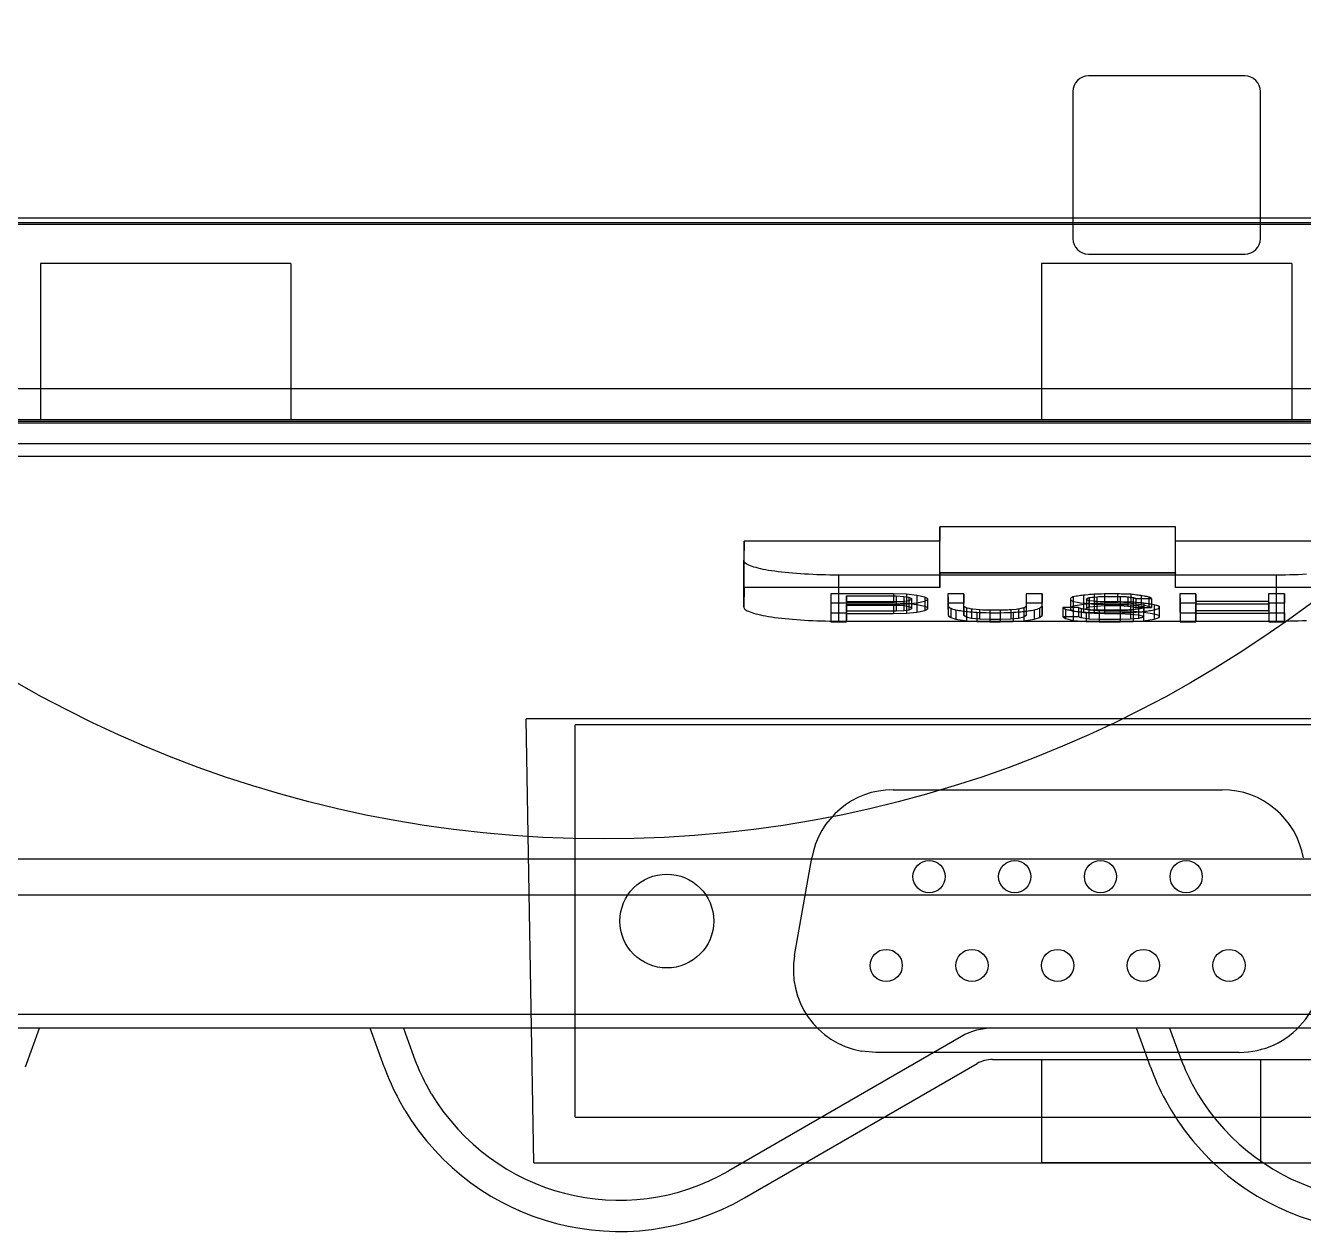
# Model space of a CAD drawing. Extents: x 0 to 290, y 0 to 323.
# Drawn here: x 204.52 to 245.37, y 55.25 to 93.81 of the extents above; entities that cross this region are included whole.
import ezdxf

# ---------------------------------------------------------------- set-up
doc = ezdxf.new("R2010")
doc.units = 0
doc.layers.add('-15N-THT. THIẾT BỊ ĐÓNG MỞ', color=40, linetype='CONTINUOUS')

# ---------------------------------------------------------------- blocks, each defined once
blk = doc.blocks.new('06 - N - SC VSD CHIẾU TRÊN ATV630D55~D90N4')
at = {"layer": '-15N-THT. THIẾT BỊ ĐÓNG MỞ'}
for p, q in [((98.5, 92.2), (93.5, 92.2)), ((93.5, 92.2), (93.5, 92.2)), ((98.5, 92.2), (98.5, 92.2)), ((93, 91.7), (93, 87)), ((93, 91.7), (93, 91.7)), ((99, 87), (99, 91.7)), ((99, 91.7), (99, 91.7)), ((129.5, 87.65), (9.5, 87.65)), ((128.5, 87.504), (20.5, 87.504)), ((102.5, 87.45), (32.5, 87.45)), ((93, 87), (93, 87)), ((99, 87), (99, 87)), ((93.5, 86.5), (98.5, 86.5)), ((93.5, 86.5), (93.5, 86.5)), ((98.5, 86.5), (98.5, 86.5)), ((60, 86.2), (60, 81.2)), ((68, 86.2), (60, 86.2)), ((68, 86.2), (68, 81.2)), ((92, 86.2), (92, 81.2)), ((100, 86.2), (92, 86.2)), ((100, 86.2), (100, 81.2)), ((-131, 82.2), (131, 82.2)), ((131, 81.2), (-131, 81.2)), ((110.5, 81.1), (-111.5, 81.1)), ((131, 81.15), (9.5, 81.15)), ((18.5, 80.45), (116.5, 80.45)), ((128.5, 80.03), (20.5, 80.03)), ((88.749, 77.779), (88.745, 77.321)), ((88.749, 76.31), (88.749, 77.779)), ((96.281, 77.779), (88.749, 77.779)), ((96.281, 76.31), (96.281, 77.779)), ((96.285, 77.321), (96.281, 77.779)), ((82.494, 77.321), (82.479, 76.711)), ((88.745, 77.321), (82.494, 77.321)), ((82.494, 75.837), (82.494, 77.321)), ((88.745, 75.837), (88.745, 77.321)), ((96.285, 75.837), (96.285, 77.321)), ((102.536, 77.321), (96.285, 77.321)), ((82.479, 75.227), (82.479, 76.711)), ((82.479, 76.711), (82.479, 76.711)), ((82.479, 76.711), (82.479, 75.226)), ((82.479, 76.71), (82.482, 76.688)), ((82.482, 76.688), (82.492, 76.667)), ((82.492, 76.667), (82.507, 76.646)), ((82.507, 76.646), (82.53, 76.625)), ((82.53, 76.625), (82.559, 76.604)), ((82.559, 76.604), (82.594, 76.584)), ((82.594, 76.584), (82.636, 76.564)), ((82.636, 76.564), (82.684, 76.544)), ((82.684, 76.544), (82.738, 76.524)), ((82.738, 76.524), (82.797, 76.505)), ((82.797, 76.505), (82.863, 76.486)), ((82.863, 76.486), (82.934, 76.467)), ((82.934, 76.467), (83.011, 76.449)), ((83.011, 76.449), (83.093, 76.432)), ((83.093, 76.432), (83.18, 76.415)), ((83.18, 76.415), (83.273, 76.399)), ((83.273, 76.399), (83.37, 76.384)), ((83.37, 76.384), (83.471, 76.369)), ((83.471, 76.369), (83.577, 76.355)), ((83.577, 76.355), (83.687, 76.342)), ((83.687, 76.342), (83.801, 76.33)), ((83.801, 76.33), (83.918, 76.318)), ((83.918, 76.318), (84.04, 76.307)), ((84.04, 76.307), (84.164, 76.298)), ((84.164, 76.298), (84.291, 76.288)), ((84.291, 76.288), (84.421, 76.28)), ((84.421, 76.28), (84.552, 76.273)), ((84.552, 76.273), (84.685, 76.267)), ((84.685, 76.267), (84.82, 76.261)), ((84.82, 76.261), (84.957, 76.257)), ((84.957, 76.257), (85.094, 76.254)), ((85.094, 76.254), (85.233, 76.251)), ((85.233, 76.251), (85.374, 76.25)), ((85.374, 76.25), (85.515, 76.249)), ((85.515, 74.766), (85.515, 76.249)), ((85.515, 76.249), (99.515, 76.249)), ((88.749, 76.295), (88.745, 75.837)), ((96.281, 76.31), (88.749, 76.31)), ((88.749, 76.31), (88.749, 76.295)), ((96.281, 76.295), (88.749, 76.295)), ((96.281, 76.31), (96.281, 76.295)), ((96.285, 75.837), (96.281, 76.295)), ((99.515, 76.249), (99.656, 76.25)), ((99.515, 74.766), (99.515, 76.249)), ((99.656, 76.25), (99.797, 76.251)), ((99.797, 76.251), (99.936, 76.254)), ((99.936, 76.254), (100.073, 76.257)), ((100.073, 76.257), (100.21, 76.261)), ((100.21, 76.261), (100.344, 76.267)), ((100.344, 76.267), (100.477, 76.273)), ((82.494, 75.837), (82.479, 75.228)), ((88.745, 75.837), (82.494, 75.837)), ((85.26, 75.635), (85.264, 75.035)), ((87.266, 75.635), (85.26, 75.635)), ((85.26, 75.635), (85.26, 75.339)), ((87.684, 75.623), (87.266, 75.635)), ((87.266, 75.635), (87.266, 75.339)), ((88.018, 75.584), (87.684, 75.623)), ((87.684, 75.623), (87.684, 75.326)), ((89.01, 75.635), (89.01, 75.339)), ((89.01, 75.635), (89.01, 75.579)), ((89.52, 75.635), (89.01, 75.635)), ((89.52, 75.635), (89.52, 75.339)), ((89.52, 75.579), (89.52, 75.635)), ((91.51, 75.635), (91.51, 75.339)), ((91.51, 75.635), (91.51, 75.579)), ((92.02, 75.635), (91.51, 75.635)), ((92.02, 75.635), (92.02, 75.339)), ((92.02, 75.579), (92.02, 75.635)), ((93.298, 75.59), (93.25, 75.582)), ((93.345, 75.597), (93.298, 75.59)), ((93.393, 75.601), (93.345, 75.597)), ((93.345, 75.597), (93.345, 75.3)), ((93.489, 75.608), (93.393, 75.601)), ((93.537, 75.612), (93.489, 75.608)), ((93.584, 75.615), (93.537, 75.612)), ((93.632, 75.619), (93.584, 75.615)), ((93.68, 75.623), (93.632, 75.619)), ((93.871, 75.63), (93.68, 75.623)), ((93.68, 75.623), (93.68, 75.326)), ((93.919, 75.632), (93.871, 75.63)), ((94.014, 75.635), (93.919, 75.632)), ((94.432, 75.635), (94.014, 75.635)), ((94.014, 75.635), (94.014, 75.339)), ((94.492, 75.634), (94.432, 75.635)), ((94.432, 75.635), (94.432, 75.339)), ((94.552, 75.632), (94.492, 75.634)), ((94.611, 75.63), (94.552, 75.632)), ((94.671, 75.628), (94.611, 75.63)), ((94.731, 75.626), (94.671, 75.628)), ((94.791, 75.624), (94.731, 75.626)), ((94.851, 75.623), (94.791, 75.624)), ((94.898, 75.617), (94.851, 75.623)), ((94.851, 75.623), (94.851, 75.326)), ((94.946, 75.612), (94.898, 75.617)), ((94.994, 75.606), (94.946, 75.612)), ((95.042, 75.601), (94.994, 75.606)), ((95.09, 75.595), (95.042, 75.601)), ((95.137, 75.59), (95.09, 75.595)), ((95.185, 75.584), (95.137, 75.59)), ((102.536, 75.837), (96.285, 75.837)), ((96.427, 75.635), (96.427, 75.339)), ((96.427, 75.635), (96.427, 75.55)), ((96.937, 75.635), (96.427, 75.635)), ((96.937, 75.635), (96.937, 75.339)), ((96.937, 75.601), (96.937, 75.635)), ((96.937, 75.566), (96.937, 75.601)), ((99.26, 75.635), (99.26, 75.339)), ((99.26, 75.635), (99.26, 75.601)), ((99.77, 75.635), (99.26, 75.635)), ((99.26, 75.601), (99.26, 75.566)), ((99.769, 75.55), (99.77, 75.635)), ((99.77, 75.635), (99.77, 75.339)), ((82.479, 75.227), (82.479, 75.227)), ((82.479, 75.226), (82.482, 75.205)), ((82.482, 75.205), (82.492, 75.184)), ((82.492, 75.184), (82.507, 75.163)), ((85.26, 75.339), (85.264, 74.738)), ((87.266, 75.339), (85.26, 75.339)), ((85.766, 75.035), (85.767, 75.302)), ((85.767, 75.302), (87.265, 75.302)), ((85.767, 75.302), (85.767, 75.006)), ((85.769, 75.38), (85.77, 75.57)), ((85.769, 75.38), (85.769, 75.083)), ((87.348, 75.38), (85.769, 75.38)), ((85.769, 75.083), (85.77, 75.273)), ((85.77, 75.57), (85.77, 75.273)), ((85.77, 75.57), (87.348, 75.57)), ((85.77, 75.273), (87.348, 75.273)), ((87.265, 75.302), (87.683, 75.315)), ((87.265, 75.302), (87.265, 75.006)), ((87.684, 75.326), (87.266, 75.339)), ((87.348, 75.57), (87.348, 75.273)), ((87.348, 75.57), (87.596, 75.557)), ((87.597, 75.393), (87.348, 75.38)), ((87.348, 75.38), (87.348, 75.083)), ((87.348, 75.273), (87.596, 75.261)), ((87.596, 75.557), (87.596, 75.261)), ((87.596, 75.557), (87.761, 75.532)), ((87.596, 75.261), (87.761, 75.235)), ((87.762, 75.418), (87.597, 75.393)), ((87.597, 75.393), (87.597, 75.096)), ((87.683, 75.315), (88.017, 75.354)), ((87.683, 75.315), (87.683, 75.019)), ((88.018, 75.287), (87.684, 75.326)), ((87.761, 75.532), (87.761, 75.235)), ((87.761, 75.532), (87.844, 75.494)), ((87.761, 75.235), (87.844, 75.197)), ((87.845, 75.456), (87.762, 75.418)), ((87.762, 75.418), (87.762, 75.121)), ((87.844, 75.494), (87.844, 75.159)), ((88.017, 75.354), (88.268, 75.405)), ((88.017, 75.354), (88.017, 75.057)), ((88.269, 75.533), (88.018, 75.584)), ((88.018, 75.584), (88.018, 75.287)), ((88.269, 75.236), (88.018, 75.287)), ((88.268, 75.405), (88.352, 75.443)), ((88.268, 75.405), (88.268, 75.108)), ((88.352, 75.494), (88.269, 75.533)), ((88.269, 75.533), (88.269, 75.236)), ((88.352, 75.198), (88.269, 75.236)), ((88.352, 75.443), (88.352, 75.494)), ((88.352, 75.494), (88.352, 75.198)), ((88.352, 75.443), (88.352, 75.146)), ((88.352, 75.146), (88.352, 75.198)), ((89.01, 75.579), (89.011, 75.522)), ((89.01, 75.339), (89.013, 74.943)), ((89.52, 75.339), (89.01, 75.339)), ((89.011, 75.522), (89.011, 75.466)), ((89.011, 75.466), (89.011, 75.409)), ((89.011, 75.409), (89.012, 75.296)), ((89.012, 75.296), (89.013, 75.239)), ((89.013, 75.239), (89.025, 75.23)), ((89.013, 75.239), (89.013, 74.943)), ((89.025, 75.23), (89.037, 75.221)), ((89.037, 75.221), (89.049, 75.212)), ((89.049, 75.212), (89.073, 75.193)), ((89.073, 75.193), (89.085, 75.184)), ((89.085, 75.184), (89.097, 75.175)), ((89.517, 74.942), (89.52, 75.339)), ((89.517, 75.238), (89.518, 75.295)), ((89.529, 75.231), (89.517, 75.238)), ((89.517, 75.238), (89.517, 74.942)), ((89.518, 75.295), (89.519, 75.409)), ((89.519, 75.522), (89.52, 75.579)), ((89.519, 75.465), (89.519, 75.522)), ((89.519, 75.409), (89.519, 75.465)), ((89.541, 75.224), (89.529, 75.231)), ((89.553, 75.217), (89.541, 75.224)), ((89.564, 75.21), (89.553, 75.217)), ((89.576, 75.202), (89.564, 75.21)), ((89.588, 75.195), (89.576, 75.202)), ((89.6, 75.188), (89.588, 75.195)), ((89.623, 75.182), (89.6, 75.188)), ((89.6, 75.188), (89.6, 74.891)), ((89.695, 75.166), (89.623, 75.182)), ((91.407, 75.182), (91.383, 75.177)), ((91.43, 75.188), (91.407, 75.182)), ((91.442, 75.195), (91.43, 75.188)), ((91.43, 75.188), (91.43, 74.891)), ((91.454, 75.202), (91.442, 75.195)), ((91.466, 75.21), (91.454, 75.202)), ((91.477, 75.217), (91.466, 75.21)), ((91.489, 75.224), (91.477, 75.217)), ((91.513, 75.238), (91.489, 75.224)), ((91.51, 75.579), (91.511, 75.522)), ((91.51, 75.339), (91.513, 74.942)), ((92.02, 75.339), (91.51, 75.339)), ((91.511, 75.522), (91.511, 75.409)), ((91.511, 75.409), (91.512, 75.352)), ((91.512, 75.352), (91.513, 75.238)), ((91.513, 75.238), (91.513, 74.942)), ((91.933, 75.175), (91.945, 75.184)), ((91.945, 75.184), (91.957, 75.193)), ((91.957, 75.193), (91.969, 75.202)), ((91.969, 75.202), (91.981, 75.212)), ((91.981, 75.212), (91.993, 75.221)), ((91.993, 75.221), (92.005, 75.23)), ((92.005, 75.23), (92.017, 75.239)), ((92.017, 74.943), (92.02, 75.339)), ((92.017, 75.239), (92.018, 75.296)), ((92.017, 75.239), (92.017, 74.943)), ((92.018, 75.353), (92.019, 75.409)), ((92.018, 75.296), (92.018, 75.353)), ((92.019, 75.522), (92.02, 75.579)), ((92.019, 75.466), (92.019, 75.522)), ((92.019, 75.409), (92.019, 75.466)), ((92.679, 75.201), (92.691, 75.193)), ((92.895, 75.201), (92.679, 75.201)), ((92.679, 75.201), (92.679, 74.904)), ((92.691, 75.193), (92.703, 75.186)), ((92.703, 75.186), (92.716, 75.179)), ((92.716, 75.179), (92.728, 75.172)), ((92.967, 75.201), (92.895, 75.201)), ((92.94, 75.502), (92.928, 75.494)), ((92.928, 75.494), (92.928, 75.487)), ((92.928, 75.494), (92.928, 75.198)), ((92.928, 75.487), (92.928, 75.48)), ((92.928, 75.48), (92.928, 75.472)), ((92.928, 75.472), (92.928, 75.465)), ((92.928, 75.465), (92.928, 75.458)), ((92.928, 75.458), (92.928, 75.45)), ((92.928, 75.45), (92.928, 75.443)), ((92.928, 75.443), (92.94, 75.436)), ((92.928, 75.443), (92.928, 75.146)), ((93.011, 75.249), (92.928, 75.198)), ((92.928, 75.198), (92.928, 75.19)), ((92.928, 75.19), (92.928, 75.183)), ((92.928, 75.183), (92.928, 75.176)), ((92.999, 75.538), (92.94, 75.502)), ((92.94, 75.436), (92.952, 75.428)), ((92.952, 75.428), (92.964, 75.421)), ((92.964, 75.421), (92.976, 75.414)), ((93.183, 75.201), (92.967, 75.201)), ((92.976, 75.414), (92.988, 75.407)), ((92.988, 75.407), (93, 75.399)), ((93.011, 75.546), (92.999, 75.538)), ((93, 75.399), (93.012, 75.392)), ((93.059, 75.553), (93.011, 75.546)), ((93.011, 75.546), (93.011, 75.249)), ((93.345, 75.3), (93.011, 75.249)), ((93.012, 75.392), (93.155, 75.37)), ((93.012, 75.392), (93.012, 75.095)), ((93.106, 75.56), (93.059, 75.553)), ((93.154, 75.568), (93.106, 75.56)), ((93.202, 75.575), (93.154, 75.568)), ((93.155, 75.37), (93.203, 75.363)), ((93.195, 75.195), (93.183, 75.201)), ((93.183, 75.201), (93.183, 74.904)), ((93.23, 75.179), (93.195, 75.195)), ((93.25, 75.582), (93.202, 75.575)), ((93.203, 75.363), (93.251, 75.355)), ((93.242, 75.173), (93.23, 75.179)), ((93.251, 75.355), (93.347, 75.341)), ((93.68, 75.326), (93.345, 75.3)), ((93.347, 75.341), (93.394, 75.337)), ((93.347, 75.341), (93.347, 75.044)), ((93.394, 75.337), (93.49, 75.33)), ((93.435, 75.463), (93.436, 75.474)), ((93.435, 75.46), (93.435, 75.463)), ((93.435, 75.456), (93.435, 75.46)), ((93.447, 75.451), (93.435, 75.456)), ((93.435, 75.456), (93.435, 75.159)), ((93.435, 75.167), (93.436, 75.177)), ((93.436, 75.481), (93.507, 75.514)), ((93.436, 75.478), (93.436, 75.481)), ((93.436, 75.481), (93.436, 75.185)), ((93.436, 75.474), (93.436, 75.478)), ((93.436, 75.185), (93.519, 75.223)), ((93.436, 75.181), (93.436, 75.185)), ((93.436, 75.177), (93.436, 75.181)), ((93.459, 75.445), (93.447, 75.451)), ((93.483, 75.434), (93.459, 75.445)), ((93.494, 75.429), (93.483, 75.434)), ((93.49, 75.33), (93.538, 75.326)), ((93.506, 75.423), (93.494, 75.429)), ((93.518, 75.418), (93.506, 75.423)), ((93.507, 75.514), (93.519, 75.519)), ((93.695, 75.4), (93.518, 75.418)), ((93.518, 75.418), (93.518, 75.121)), ((93.519, 75.519), (93.554, 75.523)), ((93.519, 75.519), (93.519, 75.223)), ((93.519, 75.223), (93.767, 75.248)), ((93.538, 75.326), (93.585, 75.323)), ((93.554, 75.523), (93.625, 75.53)), ((93.585, 75.323), (93.633, 75.319)), ((93.625, 75.53), (93.661, 75.534)), ((93.633, 75.319), (93.681, 75.315)), ((93.661, 75.534), (93.696, 75.537)), ((94.014, 75.339), (93.68, 75.326)), ((93.681, 75.315), (93.728, 75.313)), ((93.681, 75.315), (93.681, 75.019)), ((93.731, 75.396), (93.695, 75.4)), ((93.696, 75.537), (93.767, 75.545)), ((93.728, 75.313), (93.776, 75.312)), ((93.766, 75.393), (93.731, 75.396)), ((93.873, 75.387), (93.766, 75.393)), ((93.766, 75.393), (93.766, 75.096)), ((93.767, 75.545), (93.838, 75.548)), ((93.767, 75.545), (93.767, 75.248)), ((93.767, 75.248), (94.016, 75.261)), ((93.776, 75.312), (93.824, 75.31)), ((93.824, 75.31), (93.872, 75.308)), ((93.838, 75.548), (93.874, 75.55)), ((93.872, 75.308), (93.919, 75.306)), ((93.909, 75.385), (93.873, 75.387)), ((93.874, 75.55), (93.909, 75.552)), ((93.909, 75.552), (94.016, 75.557)), ((94.016, 75.38), (93.909, 75.385)), ((93.919, 75.306), (93.967, 75.304)), ((93.967, 75.304), (94.015, 75.302)), ((94.432, 75.339), (94.014, 75.339)), ((94.015, 75.302), (94.086, 75.302)), ((94.015, 75.302), (94.015, 75.006)), ((94.016, 75.557), (94.514, 75.557)), ((94.016, 75.557), (94.016, 75.261)), ((94.087, 75.38), (94.016, 75.38)), ((94.016, 75.38), (94.016, 75.083)), ((94.016, 75.261), (94.514, 75.261)), ((94.086, 75.302), (94.158, 75.302)), ((94.158, 75.38), (94.087, 75.38)), ((94.301, 75.38), (94.158, 75.38)), ((94.158, 75.302), (94.229, 75.302)), ((94.229, 75.302), (94.3, 75.302)), ((94.3, 75.302), (94.372, 75.302)), ((94.373, 75.38), (94.301, 75.38)), ((94.372, 75.302), (94.443, 75.302)), ((94.444, 75.38), (94.373, 75.38)), ((94.851, 75.326), (94.432, 75.339)), ((94.443, 75.302), (94.515, 75.302)), ((94.515, 75.38), (94.444, 75.38)), ((94.514, 75.557), (94.55, 75.556)), ((94.514, 75.557), (94.514, 75.261)), ((94.514, 75.261), (94.763, 75.248)), ((94.635, 75.376), (94.515, 75.38)), ((94.515, 75.38), (94.515, 75.083)), ((94.515, 75.302), (94.562, 75.301)), ((94.515, 75.302), (94.515, 75.006)), ((94.55, 75.556), (94.585, 75.554)), ((94.562, 75.301), (94.61, 75.299)), ((94.585, 75.554), (94.621, 75.552)), ((94.61, 75.299), (94.657, 75.297)), ((94.621, 75.552), (94.656, 75.55)), ((94.694, 75.374), (94.635, 75.376)), ((94.656, 75.55), (94.692, 75.548)), ((94.657, 75.297), (94.705, 75.295)), ((94.692, 75.548), (94.727, 75.546)), ((94.754, 75.372), (94.694, 75.374)), ((94.705, 75.295), (94.752, 75.293)), ((94.727, 75.546), (94.763, 75.545)), ((94.752, 75.293), (94.847, 75.29)), ((94.933, 75.367), (94.754, 75.372)), ((94.763, 75.545), (94.786, 75.541)), ((94.763, 75.545), (94.763, 75.248)), ((94.763, 75.248), (94.928, 75.223)), ((94.786, 75.541), (94.81, 75.537)), ((94.81, 75.537), (94.834, 75.534)), ((94.834, 75.534), (94.881, 75.527)), ((94.847, 75.29), (94.919, 75.282)), ((94.847, 75.29), (94.847, 74.993)), ((95.185, 75.287), (94.851, 75.326)), ((94.881, 75.527), (94.904, 75.523)), ((94.904, 75.523), (94.928, 75.519)), ((94.919, 75.282), (94.954, 75.279)), ((94.928, 75.519), (94.94, 75.516)), ((94.928, 75.519), (94.928, 75.223)), ((94.928, 75.223), (94.952, 75.215)), ((94.98, 75.363), (94.933, 75.367)), ((94.933, 75.367), (94.933, 75.07)), ((94.94, 75.516), (94.952, 75.512)), ((94.952, 75.512), (94.964, 75.508)), ((94.952, 75.215), (94.964, 75.212)), ((94.954, 75.279), (95.061, 75.268)), ((94.964, 75.508), (94.976, 75.505)), ((94.964, 75.212), (94.976, 75.208)), ((94.976, 75.505), (95, 75.497)), ((94.976, 75.208), (94.988, 75.204)), ((95.028, 75.36), (94.98, 75.363)), ((94.988, 75.204), (95.012, 75.197)), ((95, 75.497), (95.012, 75.494)), ((95.012, 75.494), (95.521, 75.494)), ((95.012, 75.494), (95.012, 75.197)), ((95.012, 75.197), (95.521, 75.197)), ((95.076, 75.356), (95.028, 75.36)), ((95.061, 75.268), (95.097, 75.264)), ((95.171, 75.349), (95.076, 75.356)), ((95.097, 75.264), (95.121, 75.259)), ((95.097, 75.264), (95.097, 74.967)), ((95.121, 75.259), (95.168, 75.248)), ((95.168, 75.248), (95.192, 75.242)), ((95.219, 75.345), (95.171, 75.349)), ((95.221, 75.577), (95.185, 75.584)), ((95.185, 75.584), (95.185, 75.287)), ((95.436, 75.236), (95.185, 75.287)), ((95.192, 75.242), (95.216, 75.237)), ((95.216, 75.237), (95.24, 75.231)), ((95.24, 75.182), (95.216, 75.177)), ((95.267, 75.341), (95.219, 75.345)), ((95.292, 75.562), (95.221, 75.577)), ((95.24, 75.231), (95.263, 75.226)), ((95.263, 75.188), (95.24, 75.182)), ((95.263, 75.226), (95.263, 75.216)), ((95.263, 75.226), (95.263, 74.929)), ((95.263, 75.216), (95.263, 75.213)), ((95.263, 75.213), (95.263, 75.206)), ((95.263, 75.206), (95.263, 75.205)), ((95.263, 75.206), (95.263, 74.91)), ((95.263, 75.205), (95.263, 75.203)), ((95.263, 75.203), (95.263, 75.201)), ((95.263, 75.201), (95.263, 75.199)), ((95.263, 75.199), (95.263, 75.197)), ((95.263, 75.197), (95.263, 75.195)), ((95.263, 75.195), (95.263, 75.194)), ((95.263, 75.195), (95.263, 74.899)), ((95.263, 75.194), (95.263, 75.193)), ((95.263, 75.193), (95.263, 75.192)), ((95.263, 75.192), (95.263, 75.19)), ((95.263, 75.189), (95.263, 75.188)), ((95.263, 75.188), (95.263, 74.891)), ((95.263, 75.19), (95.263, 75.189)), ((95.314, 75.334), (95.267, 75.341)), ((95.267, 75.341), (95.267, 75.045)), ((95.328, 75.555), (95.292, 75.562)), ((95.362, 75.327), (95.314, 75.334)), ((95.364, 75.548), (95.328, 75.555)), ((95.41, 75.319), (95.362, 75.327)), ((95.4, 75.54), (95.364, 75.548)), ((95.436, 75.533), (95.4, 75.54)), ((95.457, 75.312), (95.41, 75.319)), ((95.448, 75.527), (95.436, 75.533)), ((95.436, 75.533), (95.436, 75.236)), ((95.521, 75.197), (95.436, 75.236)), ((95.46, 75.522), (95.448, 75.527)), ((95.505, 75.305), (95.457, 75.312)), ((95.521, 75.494), (95.46, 75.522)), ((95.553, 75.297), (95.505, 75.305)), ((95.521, 75.494), (95.521, 75.197)), ((95.6, 75.29), (95.553, 75.297)), ((95.672, 75.268), (95.6, 75.29)), ((95.6, 75.29), (95.6, 74.993)), ((95.695, 75.261), (95.672, 75.268)), ((95.719, 75.254), (95.695, 75.261)), ((95.743, 75.246), (95.719, 75.254)), ((95.767, 75.239), (95.743, 75.246)), ((95.766, 75.184), (95.767, 75.202)), ((95.766, 75.175), (95.766, 75.184)), ((95.767, 75.23), (95.767, 75.239)), ((95.767, 75.239), (95.767, 74.943)), ((95.767, 75.221), (95.767, 75.23)), ((95.767, 75.212), (95.767, 75.221)), ((95.767, 75.202), (95.767, 75.212)), ((96.427, 75.55), (96.428, 75.464)), ((96.427, 75.339), (96.43, 74.738)), ((96.937, 75.339), (96.427, 75.339)), ((96.428, 75.464), (96.428, 75.378)), ((96.428, 75.378), (96.429, 75.292)), ((96.429, 75.292), (96.429, 75.206)), ((96.429, 75.206), (96.43, 75.12)), ((96.933, 75.195), (96.934, 75.275)), ((96.933, 75.155), (96.933, 75.195)), ((96.934, 75.275), (96.934, 75.315)), ((96.934, 75.315), (99.263, 75.315)), ((96.934, 75.315), (96.934, 75.018)), ((96.936, 75.531), (96.937, 75.566)), ((96.936, 75.497), (96.936, 75.531)), ((96.936, 75.462), (96.936, 75.497)), ((96.936, 75.427), (96.936, 75.462)), ((96.936, 75.393), (96.936, 75.427)), ((99.261, 75.393), (96.936, 75.393)), ((96.936, 75.393), (96.936, 75.096)), ((96.936, 75.096), (96.937, 75.339)), ((99.26, 75.566), (99.26, 75.497)), ((99.26, 75.497), (99.261, 75.462)), ((99.26, 75.339), (99.261, 75.096)), ((99.77, 75.339), (99.26, 75.339)), ((99.261, 75.462), (99.261, 75.427)), ((99.261, 75.427), (99.261, 75.393)), ((99.261, 75.393), (99.261, 75.096)), ((99.263, 75.315), (99.263, 75.235)), ((99.263, 75.315), (99.263, 75.018)), ((99.263, 75.235), (99.263, 75.195)), ((99.263, 75.195), (99.263, 75.155)), ((99.766, 74.738), (99.77, 75.339)), ((99.767, 75.206), (99.768, 75.292)), ((99.767, 75.12), (99.767, 75.206)), ((99.768, 75.378), (99.769, 75.464)), ((99.768, 75.292), (99.768, 75.378)), ((99.769, 75.464), (99.769, 75.55)), ((82.507, 75.163), (82.53, 75.142)), ((82.53, 75.142), (82.559, 75.121)), ((82.559, 75.121), (82.594, 75.1)), ((82.594, 75.1), (82.636, 75.08)), ((82.636, 75.08), (82.684, 75.06)), ((82.684, 75.06), (82.738, 75.041)), ((82.738, 75.041), (82.797, 75.021)), ((82.797, 75.021), (82.863, 75.002)), ((82.863, 75.002), (82.934, 74.984)), ((82.934, 74.984), (83.011, 74.966)), ((83.011, 74.966), (83.093, 74.949)), ((83.093, 74.949), (83.18, 74.932)), ((83.18, 74.932), (83.273, 74.916)), ((83.273, 74.916), (83.37, 74.9)), ((83.37, 74.9), (83.471, 74.886)), ((83.471, 74.886), (83.577, 74.872)), ((83.577, 74.872), (83.687, 74.859)), ((83.687, 74.859), (83.801, 74.846)), ((83.801, 74.846), (83.918, 74.835)), ((83.918, 74.835), (84.04, 74.824)), ((84.04, 74.824), (84.164, 74.814)), ((84.164, 74.814), (84.291, 74.805)), ((84.291, 74.805), (84.421, 74.797)), ((84.421, 74.797), (84.552, 74.79)), ((84.552, 74.79), (84.685, 74.783)), ((84.685, 74.783), (84.82, 74.778)), ((84.82, 74.778), (84.957, 74.774)), ((84.957, 74.774), (85.094, 74.77)), ((85.094, 74.77), (85.233, 74.768)), ((85.264, 75.035), (85.766, 75.035)), ((85.264, 75.035), (85.264, 74.738)), ((85.766, 75.035), (85.766, 74.738)), ((85.766, 74.738), (85.767, 75.006)), ((85.767, 75.006), (87.265, 75.006)), ((87.348, 75.083), (85.769, 75.083)), ((87.265, 75.006), (87.683, 75.019)), ((87.597, 75.096), (87.348, 75.083)), ((87.762, 75.121), (87.597, 75.096)), ((87.683, 75.019), (88.017, 75.057)), ((87.845, 75.159), (87.762, 75.121)), ((88.017, 75.057), (88.268, 75.108)), ((88.268, 75.108), (88.352, 75.146)), ((89.013, 74.943), (89.097, 74.878)), ((89.097, 75.175), (89.121, 75.168)), ((89.097, 75.175), (89.097, 74.878)), ((89.097, 74.878), (89.264, 74.827)), ((89.121, 75.168), (89.145, 75.16)), ((89.145, 75.16), (89.169, 75.153)), ((89.169, 75.153), (89.217, 75.138)), ((89.217, 75.138), (89.24, 75.131)), ((89.24, 75.131), (89.264, 75.124)), ((89.264, 75.124), (89.312, 75.117)), ((89.264, 75.124), (89.264, 74.827)), ((89.264, 74.827), (89.598, 74.776)), ((89.312, 75.117), (89.36, 75.109)), ((89.36, 75.109), (89.407, 75.102)), ((89.407, 75.102), (89.455, 75.095)), ((89.455, 75.095), (89.503, 75.088)), ((89.503, 75.088), (89.55, 75.08)), ((89.6, 74.891), (89.517, 74.942)), ((89.55, 75.08), (89.598, 75.073)), ((89.598, 75.073), (89.646, 75.069)), ((89.598, 75.073), (89.598, 74.776)), ((89.598, 74.776), (89.932, 74.751)), ((89.766, 74.853), (89.6, 74.891)), ((89.646, 75.069), (89.693, 75.066)), ((89.693, 75.066), (89.741, 75.062)), ((89.718, 75.161), (89.695, 75.166)), ((89.766, 75.15), (89.718, 75.161)), ((89.741, 75.062), (89.789, 75.058)), ((89.801, 75.146), (89.766, 75.15)), ((89.766, 75.15), (89.766, 74.853)), ((90.015, 74.827), (89.766, 74.853)), ((89.789, 75.058), (89.836, 75.055)), ((90.015, 75.124), (89.801, 75.146)), ((89.836, 75.055), (89.884, 75.051)), ((89.884, 75.051), (89.932, 75.047)), ((89.932, 75.047), (89.991, 75.046)), ((89.932, 75.047), (89.932, 74.751)), ((89.991, 75.046), (90.051, 75.044)), ((90.111, 75.121), (90.015, 75.124)), ((90.015, 75.124), (90.015, 74.827)), ((90.348, 74.815), (90.015, 74.827)), ((90.051, 75.044), (90.17, 75.04)), ((90.158, 75.119), (90.111, 75.121)), ((90.206, 75.117), (90.158, 75.119)), ((90.17, 75.04), (90.229, 75.038)), ((90.253, 75.115), (90.206, 75.117)), ((90.229, 75.038), (90.348, 75.035)), ((90.348, 75.111), (90.253, 75.115)), ((90.682, 75.111), (90.348, 75.111)), ((90.348, 75.111), (90.348, 74.815)), ((90.348, 75.035), (90.682, 75.035)), ((90.348, 75.035), (90.348, 74.738)), ((90.682, 74.815), (90.348, 74.815)), ((90.729, 75.113), (90.682, 75.111)), ((90.682, 75.111), (90.682, 74.815)), ((90.682, 75.035), (90.801, 75.038)), ((90.682, 75.035), (90.682, 74.738)), ((91.015, 74.827), (90.682, 74.815)), ((90.777, 75.115), (90.729, 75.113)), ((90.824, 75.117), (90.777, 75.115)), ((90.801, 75.038), (90.86, 75.04)), ((90.872, 75.119), (90.824, 75.117)), ((90.86, 75.04), (90.92, 75.042)), ((90.919, 75.121), (90.872, 75.119)), ((90.967, 75.122), (90.919, 75.121)), ((90.92, 75.042), (90.979, 75.044)), ((91.015, 75.124), (90.967, 75.122)), ((90.979, 75.044), (91.039, 75.046)), ((91.193, 75.142), (91.015, 75.124)), ((91.015, 75.124), (91.015, 74.827)), ((91.264, 74.853), (91.015, 74.827)), ((91.039, 75.046), (91.098, 75.047)), ((91.098, 75.047), (91.146, 75.051)), ((91.098, 75.047), (91.098, 74.751)), ((91.098, 74.751), (91.432, 74.776)), ((91.146, 75.051), (91.194, 75.055)), ((91.229, 75.146), (91.193, 75.142)), ((91.194, 75.055), (91.241, 75.058)), ((91.264, 75.15), (91.229, 75.146)), ((91.241, 75.058), (91.289, 75.062)), ((91.312, 75.161), (91.264, 75.15)), ((91.264, 75.15), (91.264, 74.853)), ((91.43, 74.891), (91.264, 74.853)), ((91.289, 75.062), (91.337, 75.066)), ((91.335, 75.166), (91.312, 75.161)), ((91.383, 75.177), (91.335, 75.166)), ((91.337, 75.066), (91.384, 75.069)), ((91.384, 75.069), (91.432, 75.073)), ((91.513, 74.942), (91.43, 74.891)), ((91.432, 75.073), (91.48, 75.08)), ((91.432, 75.073), (91.432, 74.776)), ((91.432, 74.776), (91.766, 74.827)), ((91.48, 75.08), (91.527, 75.088)), ((91.527, 75.088), (91.575, 75.095)), ((91.575, 75.095), (91.623, 75.102)), ((91.623, 75.102), (91.67, 75.109)), ((91.67, 75.109), (91.718, 75.117)), ((91.718, 75.117), (91.766, 75.124)), ((91.766, 75.124), (91.79, 75.131)), ((91.766, 75.124), (91.766, 74.827)), ((91.766, 74.827), (91.933, 74.878)), ((91.79, 75.131), (91.813, 75.138)), ((91.813, 75.138), (91.861, 75.153)), ((91.861, 75.153), (91.885, 75.16)), ((91.885, 75.16), (91.909, 75.168)), ((91.909, 75.168), (91.933, 75.175)), ((91.933, 75.175), (91.933, 74.878)), ((91.933, 74.878), (92.017, 74.943)), ((92.679, 74.904), (92.764, 74.853)), ((93.183, 74.904), (92.679, 74.904)), ((92.728, 75.172), (92.74, 75.164)), ((92.74, 75.164), (92.752, 75.157)), ((92.752, 75.157), (92.764, 75.15)), ((92.764, 75.15), (92.8, 75.141)), ((92.764, 75.15), (92.764, 74.853)), ((92.764, 74.853), (93.015, 74.789)), ((92.8, 75.141), (92.836, 75.131)), ((92.836, 75.131), (92.871, 75.122)), ((92.871, 75.122), (92.907, 75.113)), ((92.907, 75.113), (92.979, 75.095)), ((92.928, 75.176), (92.928, 75.168)), ((92.928, 75.168), (92.928, 75.161)), ((92.928, 75.161), (92.928, 75.154)), ((92.928, 75.154), (92.928, 75.146)), ((92.928, 75.146), (92.94, 75.139)), ((92.94, 75.139), (92.952, 75.132)), ((92.952, 75.132), (92.964, 75.124)), ((92.964, 75.124), (92.976, 75.117)), ((92.976, 75.117), (92.988, 75.11)), ((92.979, 75.095), (93.015, 75.086)), ((92.988, 75.11), (93, 75.103)), ((93, 75.103), (93.012, 75.095)), ((93.012, 75.095), (93.347, 75.044)), ((93.015, 75.086), (93.074, 75.08)), ((93.015, 75.086), (93.015, 74.789)), ((93.015, 74.789), (93.432, 74.751)), ((93.074, 75.08), (93.134, 75.075)), ((93.134, 75.075), (93.193, 75.069)), ((93.266, 74.866), (93.183, 74.904)), ((93.193, 75.069), (93.253, 75.064)), ((93.254, 75.168), (93.242, 75.173)), ((93.253, 75.064), (93.372, 75.053)), ((93.266, 75.162), (93.254, 75.168)), ((93.302, 75.157), (93.266, 75.162)), ((93.266, 75.162), (93.266, 74.866)), ((93.515, 74.828), (93.266, 74.866)), ((93.337, 75.151), (93.302, 75.157)), ((93.373, 75.146), (93.337, 75.151)), ((93.347, 75.044), (93.681, 75.019)), ((93.372, 75.053), (93.432, 75.047)), ((93.409, 75.141), (93.373, 75.146)), ((93.444, 75.135), (93.409, 75.141)), ((93.432, 75.047), (93.491, 75.046)), ((93.432, 75.047), (93.432, 74.751)), ((93.435, 75.163), (93.435, 75.167)), ((93.435, 75.159), (93.435, 75.163)), ((93.518, 75.121), (93.435, 75.159)), ((93.48, 75.13), (93.444, 75.135)), ((93.515, 75.124), (93.48, 75.13)), ((93.491, 75.046), (93.551, 75.044)), ((93.563, 75.122), (93.515, 75.124)), ((93.515, 75.124), (93.515, 74.828)), ((93.848, 74.815), (93.515, 74.828)), ((93.766, 75.096), (93.518, 75.121)), ((93.551, 75.044), (93.61, 75.042)), ((93.658, 75.119), (93.563, 75.122)), ((93.61, 75.042), (93.67, 75.04)), ((93.706, 75.117), (93.658, 75.119)), ((93.67, 75.04), (93.729, 75.038)), ((93.681, 75.019), (94.015, 75.006)), ((93.801, 75.113), (93.706, 75.117)), ((93.729, 75.038), (93.789, 75.037)), ((94.016, 75.083), (93.766, 75.096)), ((93.789, 75.037), (93.848, 75.035)), ((93.848, 75.111), (93.801, 75.113)), ((94.515, 75.111), (93.848, 75.111)), ((93.848, 75.111), (93.848, 74.815)), ((93.848, 75.035), (94.515, 75.035)), ((93.848, 75.035), (93.848, 74.738)), ((94.515, 74.815), (93.848, 74.815)), ((94.015, 75.006), (94.515, 75.006)), ((94.515, 75.083), (94.016, 75.083)), ((94.562, 75.113), (94.515, 75.111)), ((94.515, 75.111), (94.515, 74.815)), ((94.933, 75.07), (94.515, 75.083)), ((94.515, 75.035), (94.575, 75.037)), ((94.515, 75.035), (94.515, 74.738)), ((94.515, 75.006), (94.847, 74.993)), ((94.848, 74.827), (94.515, 74.815)), ((94.61, 75.115), (94.562, 75.113)), ((94.575, 75.037), (94.634, 75.038)), ((94.658, 75.117), (94.61, 75.115)), ((94.634, 75.038), (94.694, 75.04)), ((94.705, 75.119), (94.658, 75.117)), ((94.694, 75.04), (94.813, 75.044)), ((94.753, 75.121), (94.705, 75.119)), ((94.8, 75.122), (94.753, 75.121)), ((94.848, 75.124), (94.8, 75.122)), ((94.813, 75.044), (94.872, 75.046)), ((94.847, 74.993), (95.097, 74.967)), ((94.884, 75.128), (94.848, 75.124)), ((94.848, 75.124), (94.848, 74.827)), ((95.098, 74.853), (94.848, 74.827)), ((94.872, 75.046), (94.932, 75.047)), ((95.098, 75.15), (94.884, 75.128)), ((94.932, 75.047), (94.979, 75.051)), ((94.932, 75.047), (94.932, 74.751)), ((94.932, 74.751), (95.265, 74.776)), ((95.267, 75.045), (94.933, 75.07)), ((94.979, 75.051), (95.027, 75.055)), ((95.027, 75.055), (95.075, 75.058)), ((95.075, 75.058), (95.122, 75.062)), ((95.097, 74.967), (95.263, 74.929)), ((95.121, 75.155), (95.098, 75.15)), ((95.098, 75.15), (95.098, 74.853)), ((95.121, 74.858), (95.098, 74.853)), ((95.145, 75.161), (95.121, 75.155)), ((95.145, 74.864), (95.121, 74.858)), ((95.122, 75.062), (95.17, 75.066)), ((95.169, 75.166), (95.145, 75.161)), ((95.169, 74.869), (95.145, 74.864)), ((95.192, 75.172), (95.169, 75.166)), ((95.192, 74.875), (95.169, 74.869)), ((95.17, 75.066), (95.218, 75.069)), ((95.216, 75.177), (95.192, 75.172)), ((95.216, 74.88), (95.192, 74.875)), ((95.24, 74.886), (95.216, 74.88)), ((95.218, 75.069), (95.265, 75.073)), ((95.263, 74.891), (95.24, 74.886)), ((95.263, 74.929), (95.263, 74.92)), ((95.263, 74.92), (95.263, 74.916)), ((95.263, 74.916), (95.263, 74.913)), ((95.263, 74.913), (95.263, 74.91)), ((95.263, 74.91), (95.263, 74.908)), ((95.263, 74.908), (95.263, 74.906)), ((95.263, 74.906), (95.263, 74.904)), ((95.263, 74.904), (95.263, 74.902)), ((95.263, 74.902), (95.263, 74.901)), ((95.263, 74.901), (95.263, 74.899)), ((95.263, 74.899), (95.263, 74.897)), ((95.263, 74.897), (95.263, 74.896)), ((95.263, 74.896), (95.263, 74.895)), ((95.263, 74.895), (95.263, 74.894)), ((95.263, 74.892), (95.263, 74.891)), ((95.263, 74.894), (95.263, 74.892)), ((95.265, 75.073), (95.313, 75.08)), ((95.265, 75.073), (95.265, 74.776)), ((95.265, 74.776), (95.599, 74.827)), ((95.6, 74.993), (95.267, 75.045)), ((95.313, 75.08), (95.361, 75.088)), ((95.361, 75.088), (95.408, 75.095)), ((95.408, 75.095), (95.456, 75.102)), ((95.456, 75.102), (95.504, 75.109)), ((95.504, 75.109), (95.551, 75.117)), ((95.551, 75.117), (95.599, 75.124)), ((95.599, 75.124), (95.623, 75.131)), ((95.599, 75.124), (95.599, 74.827)), ((95.599, 74.827), (95.766, 74.878)), ((95.767, 74.943), (95.6, 74.993)), ((95.623, 75.131), (95.647, 75.138)), ((95.647, 75.138), (95.671, 75.146)), ((95.671, 75.146), (95.718, 75.16)), ((95.718, 75.16), (95.742, 75.168)), ((95.742, 75.168), (95.766, 75.175)), ((95.766, 75.175), (95.766, 74.878)), ((95.766, 74.878), (95.767, 74.943)), ((96.43, 75.12), (96.43, 75.035)), ((96.43, 75.035), (96.933, 75.035)), ((96.43, 75.035), (96.43, 74.738)), ((96.933, 75.115), (96.933, 75.155)), ((96.933, 75.075), (96.933, 75.115)), ((96.933, 75.035), (96.933, 75.075)), ((96.933, 75.035), (96.933, 74.738)), ((96.933, 74.738), (96.934, 75.018)), ((96.934, 75.018), (99.263, 75.018)), ((99.261, 75.096), (96.936, 75.096)), ((99.263, 75.155), (99.264, 75.115)), ((99.263, 75.018), (99.264, 74.738)), ((99.264, 75.115), (99.264, 75.075)), ((99.264, 75.075), (99.264, 75.035)), ((99.264, 75.035), (99.766, 75.035)), ((99.264, 75.035), (99.264, 74.738)), ((99.766, 75.035), (99.767, 75.12)), ((99.766, 75.035), (99.766, 74.738)), ((99.797, 74.768), (99.936, 74.77)), ((99.936, 74.77), (100.073, 74.774)), ((100.073, 74.774), (100.21, 74.778)), ((100.21, 74.778), (100.344, 74.783)), ((100.344, 74.783), (100.477, 74.79)), ((85.233, 74.768), (85.374, 74.766)), ((85.264, 74.738), (85.766, 74.738)), ((85.374, 74.766), (85.515, 74.766)), ((85.515, 74.766), (99.515, 74.766)), ((89.932, 74.751), (90.348, 74.738)), ((90.348, 74.738), (90.682, 74.738)), ((90.682, 74.738), (91.098, 74.751)), ((93.432, 74.751), (93.848, 74.738)), ((93.848, 74.738), (94.515, 74.738)), ((94.515, 74.738), (94.932, 74.751)), ((96.43, 74.738), (96.933, 74.738)), ((99.264, 74.738), (99.766, 74.738)), ((99.515, 74.766), (99.656, 74.766)), ((99.656, 74.766), (99.797, 74.768)), ((109.511, 71.645), (75.519, 71.645)), ((75.769, 57.445), (75.519, 71.645)), ((75.519, 71.645), (75.519, 71.645)), ((77.095, 71.445), (77.095, 71.445)), ((107.935, 71.445), (77.095, 71.445)), ((77.095, 58.9), (77.095, 71.445)), ((87.255, 69.375), (87.255, 69.375)), ((87.255, 69.375), (97.775, 69.375)), ((97.775, 69.375), (97.775, 69.375)), ((20.5, 67.17), (128.5, 67.17)), ((84.105, 64.073), (84.655, 67.193)), ((84.655, 67.193), (84.655, 67.193)), ((87.89, 66.595), (87.89, 66.595)), ((88.92, 66.595), (88.92, 66.595)), ((90.63, 66.595), (90.63, 66.595)), ((91.66, 66.595), (91.66, 66.595)), ((93.37, 66.595), (93.37, 66.595)), ((94.4, 66.595), (94.4, 66.595)), ((96.11, 66.595), (96.11, 66.595)), ((97.14, 66.595), (97.14, 66.595)), ((128.5, 66), (20.5, 66)), ((78.52, 65.175), (78.52, 65.175)), ((81.52, 65.175), (81.52, 65.175)), ((84.105, 64.073), (84.105, 64.073)), ((86.52, 63.755), (86.52, 63.755)), ((87.55, 63.755), (87.55, 63.755)), ((89.26, 63.755), (89.26, 63.755)), ((90.29, 63.755), (90.29, 63.755)), ((92, 63.755), (92, 63.755)), ((93.03, 63.755), (93.03, 63.755)), ((94.74, 63.755), (94.74, 63.755)), ((95.77, 63.755), (95.77, 63.755)), ((97.48, 63.755), (97.48, 63.755)), ((98.51, 63.755), (98.51, 63.755)), ((128.5, 62.189), (20.5, 62.189)), ((128.5, 61.75), (20.5, 61.75)), ((59.518, 60.514), (59.967, 61.75)), ((59.967, 61.75), (59.967, 61.75)), ((70.533, 61.75), (70.533, 61.75)), ((70.982, 60.514), (70.533, 61.75)), ((71.597, 61.75), (71.597, 61.75)), ((71.597, 61.75), (71.922, 60.856)), ((90.438, 61.75), (90.438, 61.75)), ((95.033, 61.75), (95.033, 61.75)), ((95.482, 60.514), (95.033, 61.75)), ((96.097, 61.75), (96.097, 61.75)), ((96.097, 61.75), (96.422, 60.856)), ((89.438, 61.482), (82, 57.188)), ((89.438, 61.482), (89.438, 61.482)), ((86.705, 60.975), (86.24, 61.016)), ((86.24, 61.016), (86.24, 61.016)), ((98.325, 60.975), (86.705, 60.975)), ((86.705, 60.975), (86.705, 60.975)), ((98.325, 60.975), (98.325, 60.975)), ((59.518, 60.514), (59.518, 60.514)), ((70.982, 60.514), (70.982, 60.514)), ((71.922, 60.856), (71.922, 60.856)), ((82.5, 56.322), (89.938, 60.616)), ((89.938, 60.616), (89.938, 60.616)), ((90.438, 60.75), (104, 60.75)), ((90.438, 60.75), (90.438, 60.75)), ((92, 60.75), (92, 57.45)), ((95.482, 60.514), (95.482, 60.514)), ((96.422, 60.856), (96.422, 60.856)), ((99, 60.75), (99, 57.45)), ((72.5, 59.644), (72.321, 59.961)), ((72.321, 59.961), (72.321, 59.961)), ((96.821, 59.961), (97, 59.644)), ((96.821, 59.961), (96.821, 59.961)), ((71.643, 59.129), (71.462, 59.446)), ((71.462, 59.446), (71.462, 59.446)), ((72.5, 59.644), (72.5, 59.644)), ((95.962, 59.446), (96.143, 59.129)), ((95.962, 59.446), (95.962, 59.446)), ((97, 59.644), (97, 59.644)), ((71.643, 59.129), (71.643, 59.129)), ((77.095, 58.9), (77.095, 58.9)), ((77.095, 58.9), (107.935, 58.9)), ((96.143, 59.129), (96.143, 59.129)), ((75.769, 57.445), (109.261, 57.445)), ((75.769, 57.445), (75.769, 57.445)), ((92, 57.45), (99, 57.45)), ((82, 57.188), (82, 57.188)), ((82.5, 56.322), (82.5, 56.322))]:
    blk.add_line(p, q, dxfattribs=at)
for centre, radius in [((78, 105.5), 37.7), ((88.405, 66.595), 0.515), ((91.145, 66.595), 0.515), ((93.885, 66.595), 0.515), ((96.625, 66.595), 0.515), ((80.02, 65.175), 1.5), ((87.035, 63.755), 0.515), ((89.775, 63.755), 0.515), ((92.515, 63.755), 0.515), ((95.255, 63.755), 0.515), ((97.995, 63.755), 0.515)]:
    blk.add_circle(centre, radius, dxfattribs=at)
for centre, radius, start, end in [((93.5, 91.7), 0.5, 90, 180), ((98.5, 91.7), 0.5, 0, 90), ((93.5, 87), 0.5, 180, 270), ((98.5, 87), 0.5, 270, 0), ((87.255, 66.735), 2.64, 90, 170), ((97.775, 66.735), 2.64, 10, 90), ((86.705, 63.615), 2.64, 170, 259.8648), ((98.325, 63.615), 2.64, 270, 10), ((90.438, 59.75), 2, 90, 120), ((78.5, 63.25), 8, 200, 208.3951), ((78.5, 63.25), 7, 200, 208.0223), ((90.438, 59.75), 1, 90, 120), ((103, 63.25), 8, 200, 208.3951), ((103, 63.25), 7, 200, 208.0223), ((78.5, 63.25), 7, 211.0027, 300), ((103, 63.25), 7, 211.0027, 300), ((78.5, 63.25), 8, 211.0027, 300), ((103, 63.25), 8, 211.0027, 300)]:
    blk.add_arc(centre, radius, start, end, dxfattribs=at)

msp = doc.modelspace()

# ---------------------------------------------------------------- block references
msp.add_blockref('06 - N - SC VSD CHIẾU TRÊN ATV630D55~D90N4', (145, 0))

doc.saveas('drawing.dxf')
